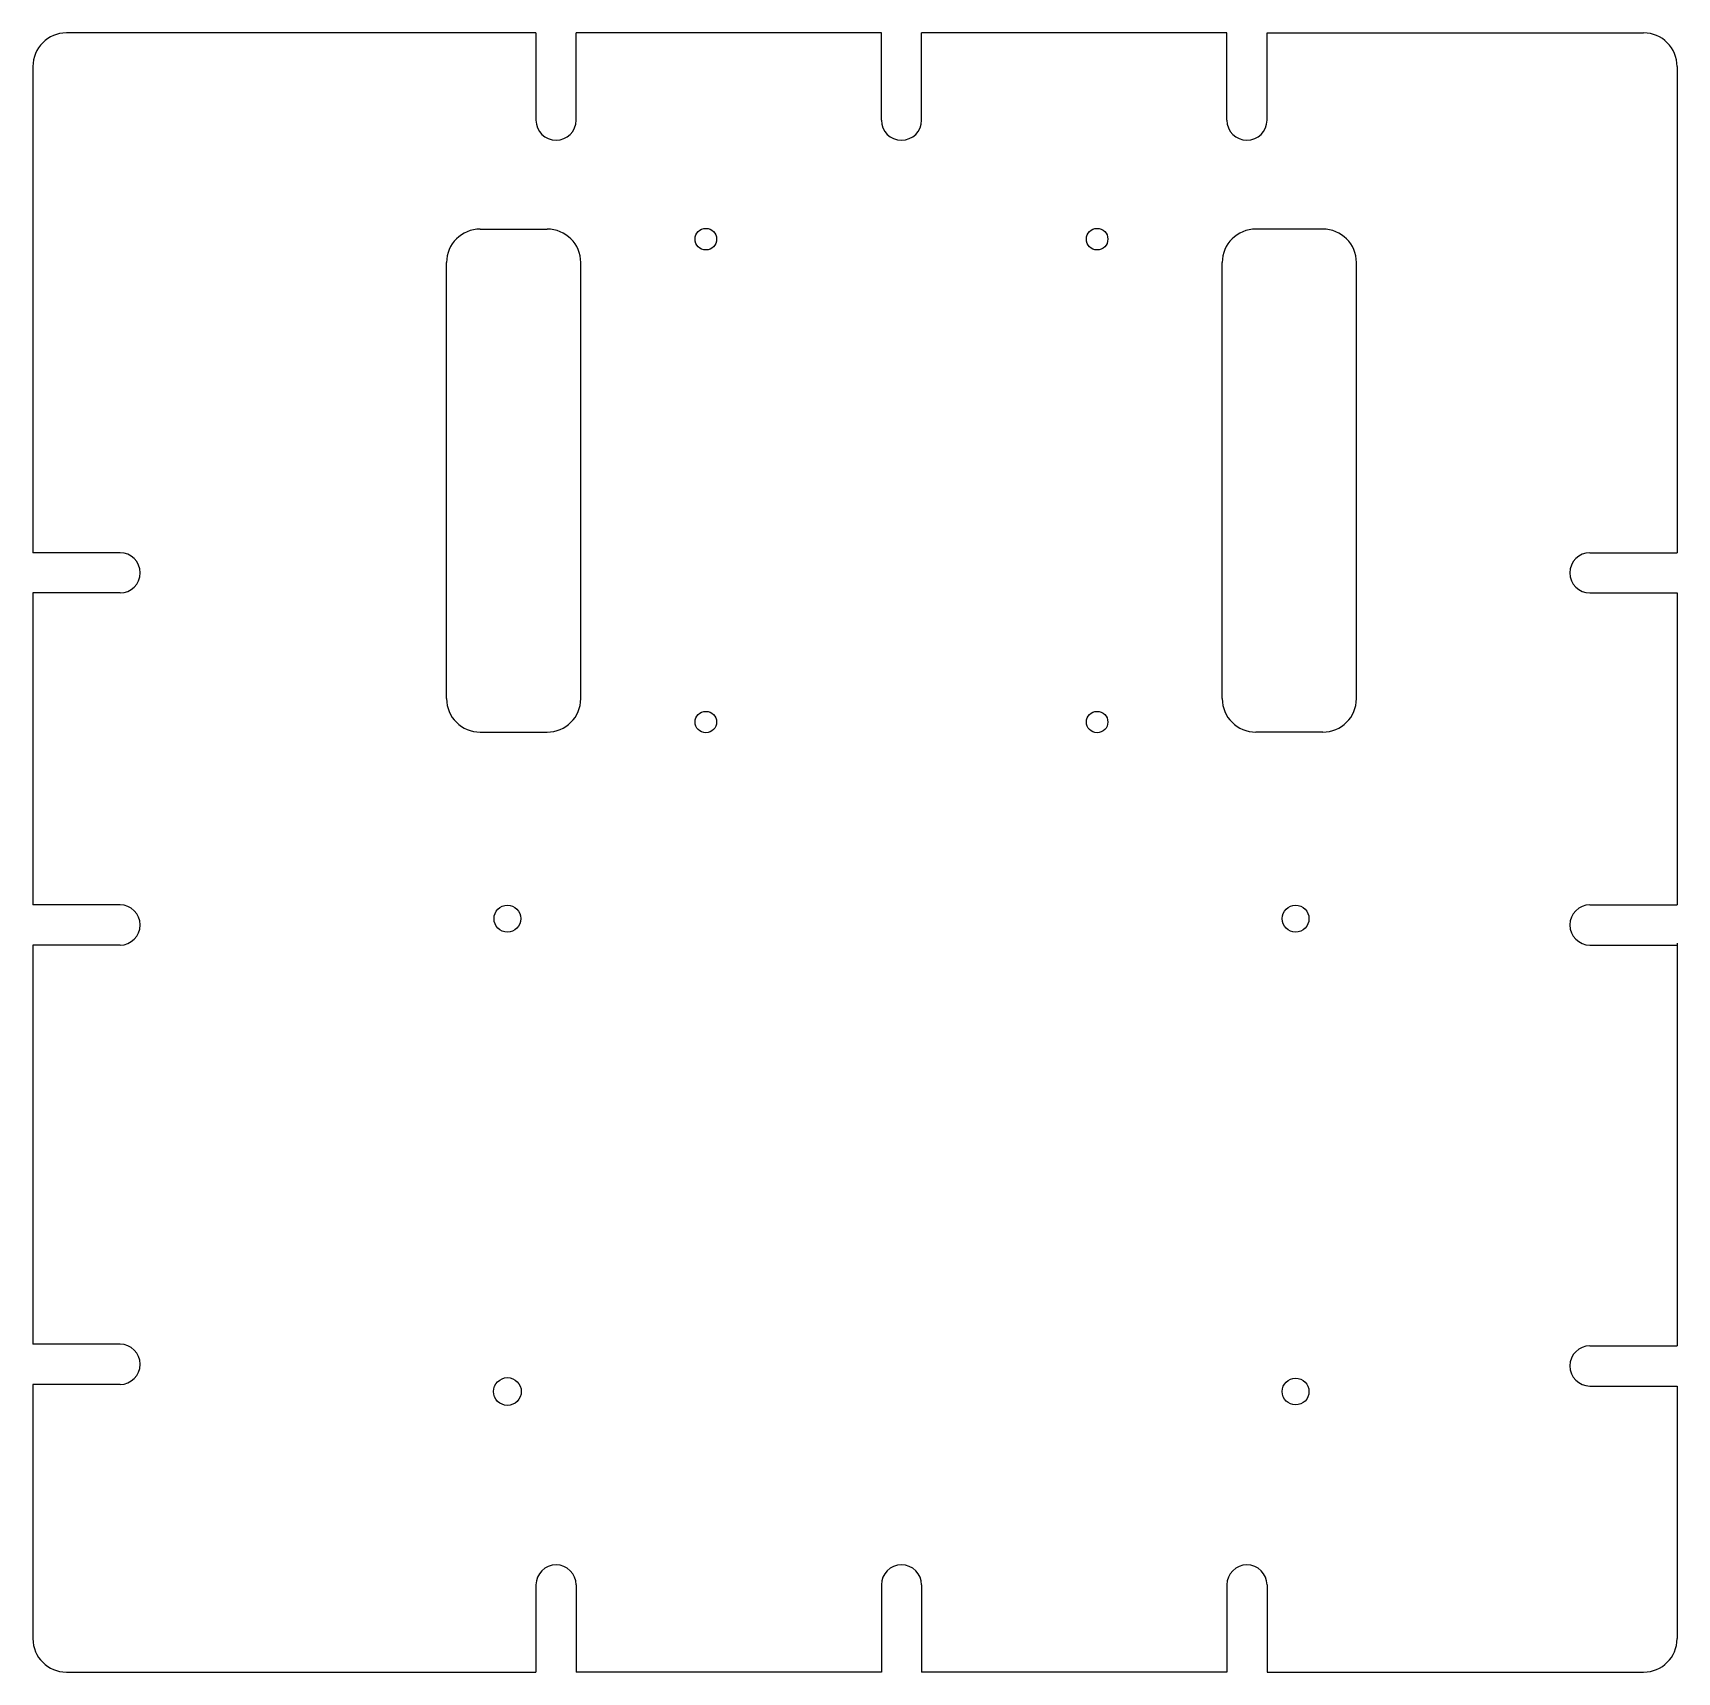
# Model space of a CAD drawing. Extents: x -130 to 116, y -90 to 154.
import ezdxf

# ---------------------------------------------------------------- set-up
doc = ezdxf.new("R2010")
doc.units = 0
doc.header["$MEASUREMENT"] = 0
doc.layers.add('MODELSKETCH_VISIBLE', color=7, linetype='CONTINUOUS')

msp = doc.modelspace()

# ---------------------------------------------------------------- linework, layer by layer
at = {"layer": 'MODELSKETCH_VISIBLE'}
for p, q in [((-54.5, 154), (-124.5, 154)), ((-54.5, 154), (-54.5, 141)), ((-48.5, 141), (-48.5, 154)), ((-3, 154), (-48.5, 154)), ((-3, 141), (-3, 154)), ((48.5, 154), (3, 154)), ((3, 141), (3, 154)), ((48.5, 141), (48.5, 154)), ((54.5, 154), (110.64, 154)), ((54.5, 141), (54.5, 154)), ((-129.5, 149), (-129.5, 76.5)), ((115.64, 149), (115.64, 76.5)), ((-62.82, 124.75), (-52.82, 124.75)), ((62.82, 124.75), (52.82, 124.75)), ((-67.82, 54.75), (-67.82, 119.75)), ((-47.82, 54.75), (-47.82, 119.75)), ((47.82, 54.75), (47.82, 119.75)), ((67.82, 54.75), (67.82, 119.75)), ((-116.5, 76.5), (-129.5, 76.5)), ((102.64, 76.5), (115.64, 76.5)), ((-116.5, 70.5), (-129.5, 70.5)), ((-129.5, 70.5), (-129.5, 24)), ((102.64, 70.5), (115.64, 70.5)), ((115.64, 70.5), (115.64, 24)), ((-62.82, 49.75), (-52.82, 49.75)), ((62.82, 49.75), (52.82, 49.75)), ((-116.5, 24), (-129.5, 24)), ((102.64, 24), (115.64, 24)), ((-129.5, 18), (-129.5, -41.5)), ((-116.5, 18), (-129.5, 18)), ((102.64, 18), (115.64, 18)), ((115.64, 18.29), (115.64, -41.74)), ((-116.5, -41.5), (-129.5, -41.5)), ((102.64, -41.74), (115.64, -41.74)), ((-129.5, -47.5), (-129.5, -85.4)), ((-116.5, -47.5), (-129.5, -47.5)), ((102.64, -47.74), (115.64, -47.74)), ((115.64, -47.74), (115.64, -85.4)), ((-54.5, -77.4), (-54.5, -90.4)), ((-48.5, -77.4), (-48.5, -90.4)), ((-3, -77.4), (-3, -90.4)), ((3, -77.4), (3, -90.4)), ((48.5, -77.4), (48.5, -90.4)), ((54.5, -77.4), (54.5, -90.4)), ((-124.5, -90.4), (-54.5, -90.4)), ((-3, -90.4), (-48.5, -90.4)), ((48.5, -90.4), (3, -90.4)), ((54.5, -90.4), (110.64, -90.4))]:
    msp.add_line(p, q, dxfattribs=at)
for centre, radius in [((-29.17, 123.25), 1.6), ((29.17, 123.25), 1.6), ((-29.17, 51.25), 1.6), ((29.17, 51.25), 1.6), ((-58.75, 21.94), 2), ((58.75, 21.94), 2), ((-58.75, -48.56), 2.07), ((58.75, -48.56), 2)]:
    msp.add_circle(centre, radius, dxfattribs=at)
for centre, radius, start, end in [((-124.5, 149), 5, 90, 180), ((110.64, 149), 5, 0, 90), ((-51.5, 141), 3, 180, 0), ((0, 141), 3, 180, 0), ((51.5, 141), 3, 180, 0), ((-62.82, 119.75), 5, 90, 180), ((-52.82, 119.75), 5, 0, 90), ((52.82, 119.75), 5, 90, 180), ((62.82, 119.75), 5, 0, 90), ((-116.5, 73.5), 3, 270, 90), ((102.64, 73.5), 3, 90, 270), ((-62.82, 54.75), 5, 180, 270), ((-52.82, 54.75), 5, 270, 0), ((52.82, 54.75), 5, 180, 270), ((62.82, 54.75), 5, 270, 0), ((-116.5, 21), 3, 270, 90), ((102.64, 21), 3, 90, 270), ((-116.5, -44.5), 3, 270, 90), ((102.64, -44.74), 3, 90, 270), ((-51.5, -77.4), 3, 0, 180), ((0, -77.4), 3, 0, 180), ((51.5, -77.4), 3, 0, 180), ((-124.5, -85.4), 5, 180, 270), ((110.64, -85.4), 5, 270, 0)]:
    msp.add_arc(centre, radius, start, end, dxfattribs=at)

doc.saveas('drawing.dxf')
